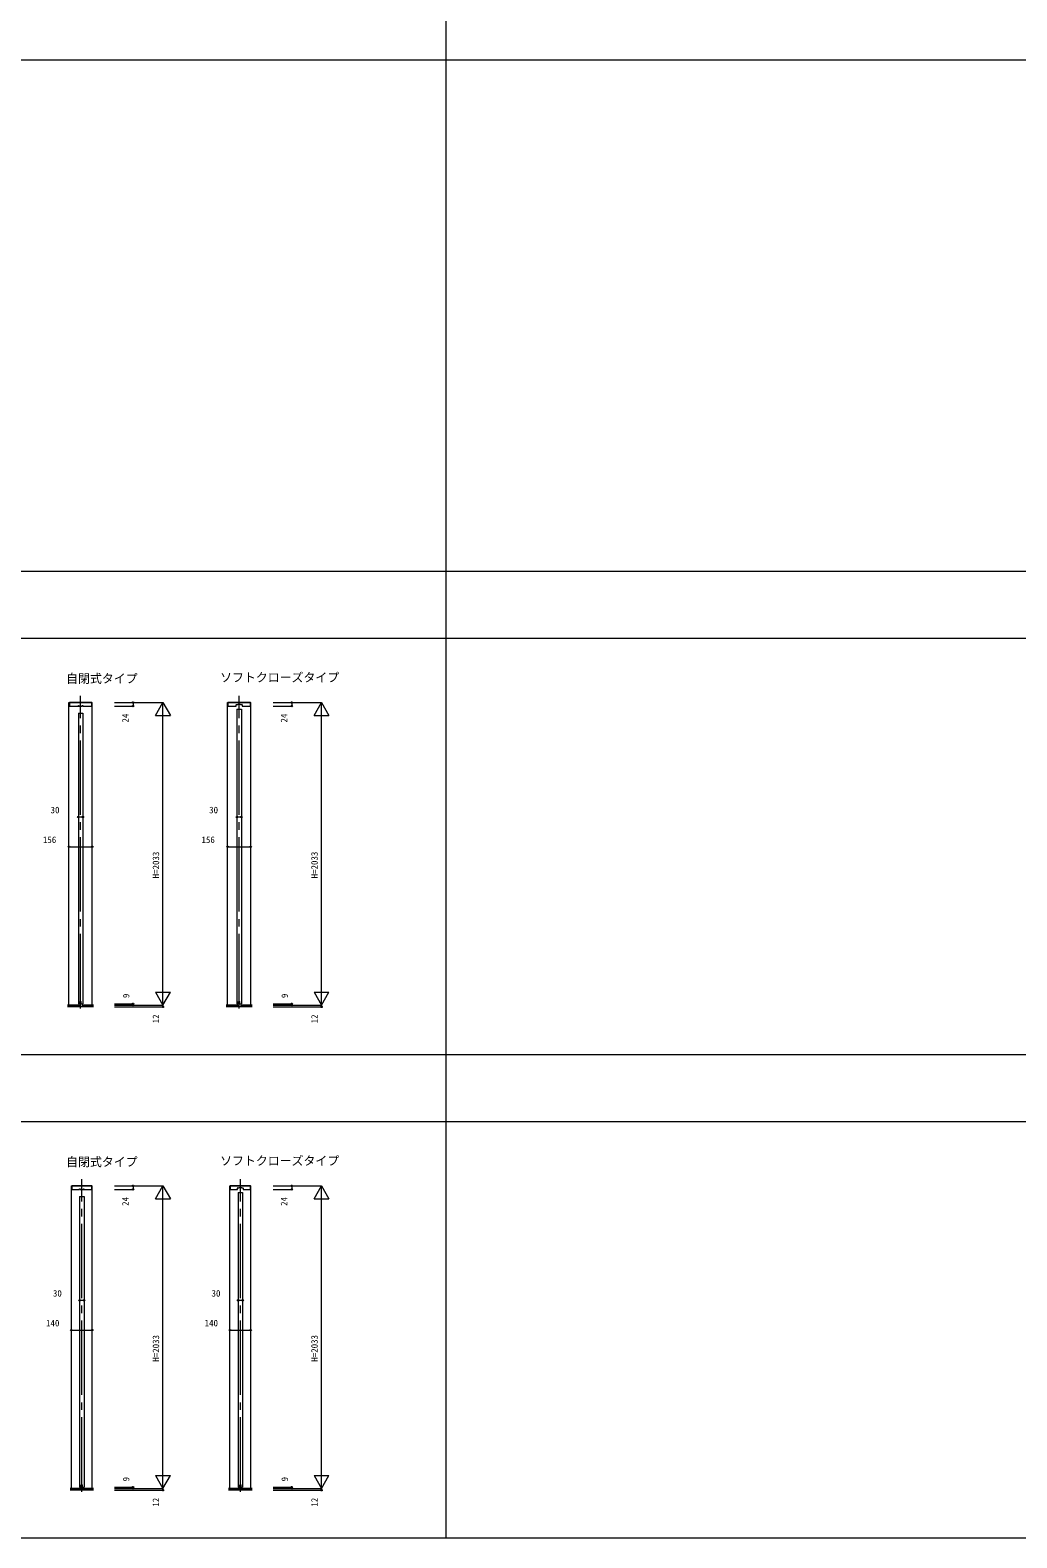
# Model space of a CAD drawing. Units: millimetres, scale not verified. Extents: x -14341 to 14341, y -10000 to 10000.
# Drawn here: x -5735 to 894, y -10000 to 130 of the extents above; entities that cross this region are included whole.
import ezdxf
from ezdxf.enums import TextEntityAlignment as Align

# ---------------------------------------------------------------- set-up
doc = ezdxf.new("R2010")
doc.units = ezdxf.units.MM
doc.header["$LTSCALE"] = 50
doc.linetypes.add('USER1', pattern=[13, 10, -1, 1, -1])
doc.layers.add('0-0_0', color=7, linetype='Continuous')
for name, color, linetype, lineweight in [('0-1_YKK_F1', 7, 'Continuous', 18), ('0-3_YKK_N1', 2, 'Continuous', 18), ('0-4_YKK_B1', 4, 'Continuous', 18), ('0-5_YKK_Z1', 7, 'Continuous', 18)]:
    doc.layers.add(name, color=color, linetype=linetype, lineweight=lineweight)
doc.styles.add('ＭＳ ゴシック', font='')
doc.styles.get('ＭＳ ゴシック').set_extended_font_data('MS Gothic')

msp = doc.modelspace()

# ---------------------------------------------------------------- linework, layer by layer
at = {"layer": '0-1_YKK_F1'}
for p, q in [((-2940.51, -10000), (-2940.51, 9500)), ((-14340.51, -70), (14159.49, -70)), ((-14340.51, -3505), (14159.49, -3505)), ((-14340.51, -3955), (14159.49, -3955)), ((-14340.51, -6752.5), (14159.49, -6752.5)), ((-14340.51, -7202.5), (14159.49, -7202.5)), ((-14340.51, -10000), (14340.51, -10000))]:
    msp.add_line(p, q, dxfattribs=at)
at = {"layer": '0-3_YKK_N1'}
for p, q in [((-5168.01, -4387.5), (-4843.01, -4387.5)), ((-5168.01, -4411.5), (-5043.01, -4411.5)), ((-5043.01, -4387.5), (-5043.01, -4411.5)), ((-4893.01, -4474.1), (-4843.01, -4387.5)), ((-4843.01, -6420.5), (-4843.01, -4387.5)), ((-4843.01, -4387.5), (-4793.01, -4474.1)), ((-4102.51, -4387.5), (-3777.51, -4387.5)), ((-4102.51, -4411.5), (-3977.51, -4411.5)), ((-3977.51, -4387.5), (-3977.51, -4411.5)), ((-3827.51, -4474.1), (-3777.51, -4387.5)), ((-3777.51, -6420.5), (-3777.51, -4387.5)), ((-3777.51, -4387.5), (-3727.51, -4474.1)), ((-4893.01, -4474.1), (-4793.01, -4474.1)), ((-3827.51, -4474.1), (-3727.51, -4474.1)), ((-5381.01, -5156.88), (-5411.01, -5156.88)), ((-4315.51, -5156.88), (-4345.51, -5156.88)), ((-5474.01, -5356.88), (-5318.01, -5356.88)), ((-4408.51, -5356.88), (-4252.51, -5356.88)), ((-4893.01, -6333.9), (-4793.01, -6333.9)), ((-3827.51, -6333.9), (-3727.51, -6333.9)), ((-5168.01, -6411.5), (-5043.01, -6411.5)), ((-5168.01, -6420.5), (-4843.01, -6420.5)), ((-5168.01, -6432.5), (-4843.01, -6432.5)), ((-5043.01, -6411.5), (-5043.01, -6420.5)), ((-4843.01, -6420.5), (-4843.01, -6432.5)), ((-4102.51, -6411.5), (-3977.51, -6411.5)), ((-4102.51, -6420.5), (-3777.51, -6420.5)), ((-4102.51, -6432.5), (-3777.51, -6432.5)), ((-3977.51, -6411.5), (-3977.51, -6420.5)), ((-3777.51, -6420.5), (-3777.51, -6432.5)), ((-5168.01, -7635), (-4843.01, -7635)), ((-5168.01, -7659), (-5043.01, -7659)), ((-5043.01, -7635), (-5043.01, -7659)), ((-4893.01, -7721.6), (-4843.01, -7635)), ((-4843.01, -9668), (-4843.01, -7635)), ((-4843.01, -7635), (-4793.01, -7721.6)), ((-4102.51, -7635), (-3777.51, -7635)), ((-4102.51, -7659), (-3977.51, -7659)), ((-3977.51, -7635), (-3977.51, -7659)), ((-3827.51, -7721.6), (-3777.51, -7635)), ((-3777.51, -9668), (-3777.51, -7635)), ((-3777.51, -7635), (-3727.51, -7721.6)), ((-4893.01, -7721.6), (-4793.01, -7721.6)), ((-3827.51, -7721.6), (-3727.51, -7721.6)), ((-5373.01, -8404.38), (-5403.01, -8404.38)), ((-4307.51, -8404.38), (-4337.51, -8404.38)), ((-5458.01, -8604.38), (-5318.01, -8604.38)), ((-4392.51, -8604.38), (-4252.51, -8604.38)), ((-4893.01, -9581.4), (-4793.01, -9581.4)), ((-3827.51, -9581.4), (-3727.51, -9581.4)), ((-5168.01, -9659), (-5043.01, -9659)), ((-5168.01, -9668), (-4843.01, -9668)), ((-5168.01, -9680), (-4843.01, -9680)), ((-5043.01, -9659), (-5043.01, -9668)), ((-4843.01, -9668), (-4843.01, -9680)), ((-4102.51, -9659), (-3977.51, -9659)), ((-4102.51, -9668), (-3777.51, -9668)), ((-4102.51, -9680), (-3777.51, -9680)), ((-3977.51, -9659), (-3977.51, -9668)), ((-3777.51, -9668), (-3777.51, -9680))]:
    msp.add_line(p, q, dxfattribs=at)
for points in [[(-4893.01, -6333.9), (-4843.01, -6420.5), (-4793.01, -6333.9)], [(-3827.51, -6333.9), (-3777.51, -6420.5), (-3727.51, -6333.9)], [(-4893.01, -9581.4), (-4843.01, -9668), (-4793.01, -9581.4)], [(-3827.51, -9581.4), (-3777.51, -9668), (-3727.51, -9581.4)]]:
    msp.add_lwpolyline(points, dxfattribs=at)
for centre in [(-5043.01, -4387.5), (-5043.01, -4411.5), (-3977.51, -4387.5), (-3977.51, -4411.5), (-5411.01, -5156.88), (-5381.01, -5156.88), (-4345.51, -5156.88), (-4315.51, -5156.88), (-5474.01, -5356.88), (-5318.01, -5356.88), (-4408.51, -5356.88), (-4252.51, -5356.88), (-5043.01, -6411.5), (-5043.01, -6420.5), (-4843.01, -6432.5), (-3977.51, -6411.5), (-3977.51, -6420.5), (-3777.51, -6432.5), (-5043.01, -7635), (-5043.01, -7659), (-3977.51, -7635), (-3977.51, -7659), (-5403.01, -8404.38), (-5373.01, -8404.38), (-4337.51, -8404.38), (-4307.51, -8404.38), (-5458.01, -8604.38), (-5318.01, -8604.38), (-4392.51, -8604.38), (-4252.51, -8604.38), (-5043.01, -9659), (-5043.01, -9668), (-4843.01, -9680), (-3977.51, -9659), (-3977.51, -9668), (-3777.51, -9680)]:
    msp.add_circle(centre, 5, dxfattribs=at)
at = {"layer": '0-4_YKK_B1'}
for p, q in [((-5474.01, -4387.5), (-5318.01, -4387.5)), ((-5474.01, -6420.5), (-5474.01, -4387.5)), ((-5469.51, -4411.5), (-5410.51, -4411.5)), ((-5318.01, -6420.5), (-5318.01, -4387.5)), ((-4408.51, -4387.5), (-4252.51, -4387.5)), ((-4408.51, -6420.5), (-4408.51, -4387.5)), ((-4381.21, -4387.3), (-4381.21, -4387.5)), ((-4345.51, -4431.5), (-4315.51, -4431.5)), ((-4345.51, -4431.5), (-4345.51, -6411.5)), ((-4315.51, -4431.5), (-4315.51, -6411.5)), ((-4252.51, -6420.5), (-4252.51, -4387.5)), ((-5411.01, -4459), (-5411.01, -6411.5)), ((-5411.01, -6411.5), (-5400.51, -6411.5)), ((-5391.51, -6411.5), (-5391.51, -6395.5)), ((-5391.51, -6411.5), (-5381.01, -6411.5)), ((-4345.51, -6411.5), (-4335.01, -6411.5)), ((-4326.01, -6411.5), (-4326.01, -6395.5)), ((-4326.01, -6411.5), (-4315.51, -6411.5)), ((-5458.01, -7635), (-5318.01, -7635)), ((-5458.01, -9668), (-5458.01, -7635)), ((-5453.51, -7659), (-5402.51, -7659)), ((-5318.01, -9668), (-5318.01, -7635)), ((-4392.51, -7635), (-4252.51, -7635)), ((-4392.51, -9668), (-4392.51, -7635)), ((-4365.21, -7634.8), (-4365.21, -7635)), ((-4337.51, -7679), (-4307.51, -7679)), ((-4337.51, -7679), (-4337.51, -9659)), ((-4307.51, -7679), (-4307.51, -9659)), ((-4252.51, -9668), (-4252.51, -7635)), ((-5403.01, -7706.5), (-5403.01, -9659)), ((-5403.01, -9659), (-5392.51, -9659)), ((-5383.51, -9659), (-5383.51, -9643)), ((-5383.51, -9659), (-5373.01, -9659)), ((-4337.51, -9659), (-4327.01, -9659)), ((-4318.01, -9659), (-4318.01, -9643)), ((-4318.01, -9659), (-4307.51, -9659))]:
    msp.add_line(p, q, dxfattribs=at)
for points in [[(-5320.51, -4409.5), (-5320.51, -4387.5), (-5364.31, -4387.5), (-5446.71, -4387.5), (-5471.51, -4387.5), (-5471.51, -4409.5)], [(-5410.51, -4411.5), (-5410.51, -4408.5), (-5407.51, -4408.5), (-5407.51, -4411.5), (-5384.51, -4411.5), (-5384.51, -4408.5), (-5381.51, -4408.5), (-5381.51, -4411.5), (-5322.51, -4411.5)], [(-4255.01, -4409.5), (-4255.01, -4387.5), (-4406.01, -4387.5), (-4406.01, -4409.5)], [(-4404.01, -4411.5), (-4350.71, -4411.5), (-4350.21, -4411), (-4350.21, -4402.3)], [(-4348.21, -4400.3), (-4340.01, -4400.3), (-4340.01, -4397.5), (-4321.01, -4397.5), (-4321.01, -4400.3), (-4312.81, -4400.3)], [(-4310.81, -4402.3), (-4310.81, -4411), (-4310.31, -4411.5), (-4257.01, -4411.5)], [(-5411.01, -4459), (-5381.01, -4459), (-5381.01, -6411.5)], [(-5400.51, -6411.5), (-5400.51, -6395.5), (-5391.51, -6395.5)], [(-4335.01, -6411.5), (-4335.01, -6395.5), (-4326.01, -6395.5)], [(-5320.51, -7657), (-5320.51, -7635), (-5364.31, -7635), (-5430.71, -7635), (-5455.51, -7635), (-5455.51, -7657)], [(-5402.51, -7659), (-5402.51, -7656), (-5399.51, -7656), (-5399.51, -7659), (-5376.51, -7659), (-5376.51, -7656), (-5373.51, -7656), (-5373.51, -7659), (-5322.51, -7659)], [(-4255.01, -7657), (-4255.01, -7635), (-4390.01, -7635), (-4390.01, -7657)], [(-4388.01, -7659), (-4342.71, -7659), (-4342.21, -7658.5), (-4342.21, -7649.8)], [(-4340.21, -7647.8), (-4332.01, -7647.8), (-4332.01, -7645), (-4313.01, -7645), (-4313.01, -7647.8), (-4304.81, -7647.8)], [(-4302.81, -7649.8), (-4302.81, -7658.5), (-4302.31, -7659), (-4257.01, -7659)], [(-5403.01, -7706.5), (-5373.01, -7706.5), (-5373.01, -9659)], [(-5392.51, -9659), (-5392.51, -9643), (-5383.51, -9643)], [(-4327.01, -9659), (-4327.01, -9643), (-4318.01, -9643)]]:
    msp.add_lwpolyline(points, dxfattribs=at)
for centre, start, end in [((-5469.51, -4409.5), 180, 270), ((-5322.51, -4409.5), 270, 360), ((-4404.01, -4409.5), 180, 270), ((-4348.21, -4402.3), 90, 180), ((-4312.81, -4402.3), 0, 90), ((-4257.01, -4409.5), 270, 0), ((-5453.51, -7657), 180, 270), ((-5322.51, -7657), 270, 360), ((-4388.01, -7657), 180, 270), ((-4340.21, -7649.8), 90, 180), ((-4304.81, -7649.8), 0, 90), ((-4257.01, -7657), 270, 0)]:
    msp.add_arc(centre, 2, start, end, dxfattribs=at)
at = {"layer": '0-5_YKK_Z1', "linetype": 'USER1'}
for p, q in [((-5396.01, -6442.38), (-5396.01, -4343.5)), ((-4330.51, -6442.38), (-4330.51, -4343.5)), ((-5388.01, -9689.88), (-5388.01, -7591)), ((-4322.51, -9689.88), (-4322.51, -7591))]:
    msp.add_line(p, q, dxfattribs=at)
at = {"layer": '0-5_YKK_Z1'}
for p, q in [((-5406.01, -6420.5), (-5483.03, -6420.5)), ((-5483.03, -6423.5), (-5406.01, -6423.5)), ((-5483.03, -6426.5), (-5406.01, -6426.5)), ((-5483.03, -6429.5), (-5406.01, -6429.5)), ((-5308.96, -6432.5), (-5483.03, -6432.5)), ((-5406.01, -6420.5), (-5406.01, -6432.5)), ((-5386.01, -6420.5), (-5386.01, -6432.5)), ((-5308.96, -6420.5), (-5386.01, -6420.5)), ((-5386.01, -6423.5), (-5308.96, -6423.5)), ((-5386.01, -6426.5), (-5308.96, -6426.5)), ((-5386.01, -6429.5), (-5308.96, -6429.5)), ((-4340.51, -6420.5), (-4417.53, -6420.5)), ((-4417.53, -6423.5), (-4340.51, -6423.5)), ((-4417.53, -6426.5), (-4340.51, -6426.5)), ((-4417.53, -6429.5), (-4340.51, -6429.5)), ((-4243.46, -6432.5), (-4417.53, -6432.5)), ((-4340.51, -6420.5), (-4340.51, -6432.5)), ((-4320.51, -6420.5), (-4320.51, -6432.5)), ((-4243.46, -6420.5), (-4320.51, -6420.5)), ((-4320.51, -6423.5), (-4243.46, -6423.5)), ((-4320.51, -6426.5), (-4243.46, -6426.5)), ((-4320.51, -6429.5), (-4243.46, -6429.5)), ((-5308.96, -9668), (-5467.03, -9668)), ((-5467.03, -9671), (-5308.96, -9671)), ((-5467.03, -9674), (-5308.96, -9674)), ((-5467.03, -9677), (-5308.96, -9677)), ((-5308.96, -9680), (-5467.03, -9680)), ((-4243.46, -9668), (-4401.53, -9668)), ((-4401.53, -9671), (-4243.46, -9671)), ((-4401.53, -9674), (-4243.46, -9674)), ((-4401.53, -9677), (-4243.46, -9677)), ((-4243.46, -9680), (-4401.53, -9680))]:
    msp.add_line(p, q, dxfattribs=at)

# ---------------------------------------------------------------- texts
at = {"layer": '0-0_0', "style": 'ＭＳ ゴシック'}
for s, p in [('自閉式タイプ', (-5493.28, -4273.54)), ('ソフトクローズタイプ', (-4458.53, -4266.31)), ('自閉式タイプ', (-5493.28, -7521.04)), ('ソフトクローズタイプ', (-4458.53, -7513.81))]:
    msp.add_text(s, height=58.65, dxfattribs=at).set_placement(p, align=Align.BOTTOM_LEFT)
at = {"layer": '0-3_YKK_N1', "color": 7, "style": 'ＭＳ ゴシック'}
for s, p in [('24', (-5059.88, -4522.03)), ('24', (-3994.38, -4522.03)), ('H=2033', (-4855.01, -5569)), ('H=2033', (-3789.51, -5569)), ('9', (-5055.01, -6373.35)), ('9', (-3989.51, -6373.35)), ('12', (-4855.01, -6543.16)), ('12', (-3789.51, -6543.16)), ('24', (-5059.88, -7769.53)), ('24', (-3994.38, -7769.53)), ('H=2033', (-4855.01, -8816.5)), ('H=2033', (-3789.51, -8816.5)), ('9', (-5055.01, -9620.85)), ('9', (-3989.51, -9620.85)), ('12', (-4855.01, -9790.66)), ('12', (-3789.51, -9790.66))]:
    msp.add_text(s, height=43.99, rotation=90, dxfattribs=at).set_placement(p, align=Align.BOTTOM_LEFT)
for s, p in [('30', (-5597.79, -5144.88)), ('30', (-4532.29, -5144.88)), ('156', (-5649.18, -5344.88)), ('156', (-4583.68, -5344.88)), ('30', (-5581.79, -8392.38)), ('30', (-4516.29, -8392.38)), ('140', (-5628.18, -8592.38)), ('140', (-4562.68, -8592.38))]:
    msp.add_text(s, height=43.99, dxfattribs=at).set_placement(p, align=Align.BOTTOM_LEFT)

doc.saveas('drawing.dxf')
